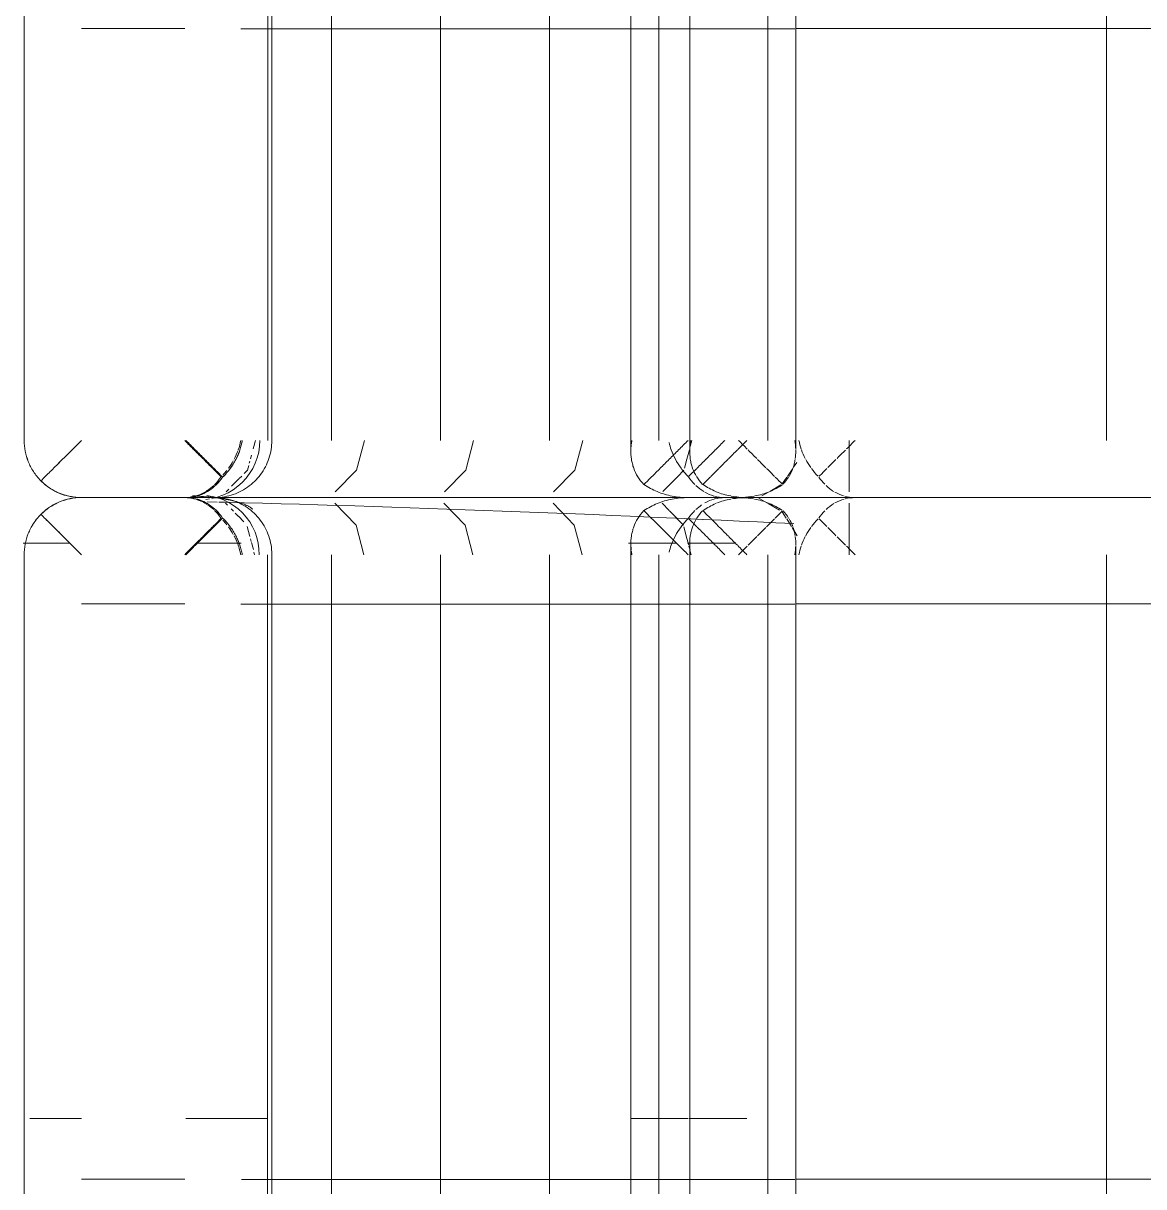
# Model space of a CAD drawing. Header units: inches. Extents: x 11834 to 13024, y -8101 to -6934.
# Drawn here: x 12136.15 to 12150.86, y -7343.05 to -7327.77 of the extents above; entities that cross this region are included whole.
import ezdxf

# ---------------------------------------------------------------- set-up
doc = ezdxf.new("R2010")
doc.units = ezdxf.units.IN
doc.header["$MEASUREMENT"] = 0
doc.layers.add('I-FURN', color=30, linetype='Continuous', lineweight=9)
pattern_1 = [(270, (7274.035, 439.93), (7.554, 5e-16), []), (0, (7274.035, 439.93), (0, 1.432), [])]
pattern_2 = [(270, (7274.035, 12150.855), (7.554, 5e-16), []), (0, (7274.035, 12150.855), (0, 7.554), [])]

# ---------------------------------------------------------------- blocks, each defined once
blk = doc.blocks.new('FP_1_6-FIRST FLOOR POWER _ SIGNAL')
at = {"layer": 'I-FURN'}
for p, q in [((0.785, 11.494), (23.586, 11.494)), ((0.785, 11.443), (23.586, 11.443))]:
    blk.add_line(p, q, dxfattribs=at)
blk = doc.blocks.new('FP_1_8-FIRST FLOOR POWER _ SIGNAL')
at = {"layer": 'I-FURN'}
blk.add_line((23.586, 14.693), (0.785, 14.693), dxfattribs=at)
blk = doc.blocks.new('FP_1_11-FIRST FLOOR POWER _ SIGNAL')
at = {"layer": 'I-FURN'}
for p, q in [((0.01, 12.309), (0.017, 12.261)), ((0.021, 12.233), (0.039, 12.159)), ((0.039, 12.159), (0.065, 12.087)), ((0.065, 12.087), (0.098, 12.017)), ((0.098, 12.017), (0.137, 11.951)), ((0.137, 11.951), (0.183, 11.89)), ((0.183, 11.89), (0.234, 11.833)), ((0.234, 11.833), (0.291, 11.781)), ((0.291, 11.781), (0.352, 11.735)), ((0.352, 11.735), (0.418, 11.695)), ((0.418, 11.695), (0.487, 11.662)), ((0.487, 11.662), (0.559, 11.635)), ((0.559, 11.635), (0.633, 11.616)), ((0.633, 11.616), (0.709, 11.604)), ((0.709, 11.604), (0.785, 11.6))]:
    blk.add_line(p, q, dxfattribs=at)
at = {"layer": 'I-FURN', "flags": 128}
blk.add_lwpolyline([(0.785, 11.443), (0.755, 11.444), (0.725, 11.446), (0.695, 11.449), (0.666, 11.453), (0.636, 11.458), (0.607, 11.465), (0.578, 11.473), (0.549, 11.481), (0.521, 11.491), (0.493, 11.503), (0.466, 11.515), (0.439, 11.528), (0.412, 11.542), (0.387, 11.558), (0.362, 11.574), (0.337, 11.592), (0.314, 11.61), (0.291, 11.63), (0.268, 11.65), (0.247, 11.671), (0.227, 11.693), (0.207, 11.715), (0.188, 11.739), (0.171, 11.763), (0.154, 11.788), (0.138, 11.814), (0.124, 11.84), (0.11, 11.867), (0.098, 11.894), (0.086, 11.922), (0.076, 11.95), (0.067, 11.978), (0.059, 12.007), (0.052, 12.036), (0.046, 12.066), (0.042, 12.096), (0.038, 12.125), (0.036, 12.155), (0.035, 12.185), (0.035, 12.193)], dxfattribs=at)
blk = doc.blocks.new('FP_1_12-FIRST FLOOR POWER _ SIGNAL')
at = {"layer": 'I-FURN'}
blk.add_line((0.035, 13.943), (0.035, 12.571), dxfattribs=at)
blk = doc.blocks.new('FP_1_13-FIRST FLOOR POWER _ SIGNAL')
at = {"layer": 'I-FURN'}
for p, q in [((-0.715, 14.693), (-23.516, 14.693)), ((-0.562, 14.59), (-0.562, 14.706)), ((-8.116, 14.333), (-8.116, 14.618)), ((-0.562, 14.378), (-0.562, 14.59)), ((-0.562, 14.103), (-0.562, 14.378)), ((-8.116, 13.943), (-8.116, 14.333))]:
    blk.add_line(p, q, dxfattribs=at)
blk = doc.blocks.new('FP_1_14-FIRST FLOOR POWER _ SIGNAL')
at = {"layer": 'I-FURN'}
for p, q in [((-8.116, 12.219), (-8.116, 12.571)), ((-0.562, 12.068), (-0.562, 12.411)), ((-8.116, 11.943), (-8.116, 12.219)), ((-8.116, 11.802), (-8.116, 11.943)), ((-0.562, 11.846), (-0.562, 12.068))]:
    blk.add_line(p, q, dxfattribs=at)
blk = doc.blocks.new('FP_1_15-FIRST FLOOR POWER _ SIGNAL')
at = {"layer": 'I-FURN'}
for p, q in [((-8.116, 11.511), (-8.116, 11.802)), ((-23.516, 11.5), (-0.715, 11.5)), ((-23.516, 11.443), (-0.715, 11.443))]:
    blk.add_line(p, q, dxfattribs=at)
blk = doc.blocks.new('FP_1_18-FIRST FLOOR POWER _ SIGNAL')
at = {"layer": 'I-FURN'}
blk.add_line((0.035, 12.571), (0.035, 13.943), dxfattribs=at)
blk = doc.blocks.new('FP_1_19-FIRST FLOOR POWER _ SIGNAL')
at = {"layer": 'I-FURN'}
for p, q in [((0.051, 12.374), (0.053, 12.392)), ((0.053, 12.392), (0.054, 12.41)), ((0.054, 12.41), (0.055, 12.428)), ((0.055, 12.428), (0.056, 12.446)), ((0.056, 12.446), (0.057, 12.465)), ((0.057, 12.465), (0.058, 12.484)), ((0.038, 12.222), (0.039, 12.238)), ((0.039, 12.238), (0.041, 12.254)), ((0.041, 12.254), (0.043, 12.271)), ((0.043, 12.271), (0.044, 12.287)), ((0.044, 12.287), (0.046, 12.304)), ((0.046, 12.304), (0.047, 12.321)), ((0.047, 12.321), (0.049, 12.339)), ((0.049, 12.339), (0.05, 12.356)), ((0.05, 12.356), (0.051, 12.374)), ((0.05, 12.221), (0.054, 12.251)), ((0.054, 12.251), (0.061, 12.296)), ((-0.028, 12.009), (0.005, 12.077)), ((0.005, 12.077), (0.031, 12.148)), ((0.015, 12.058), (0.017, 12.072)), ((0.017, 12.072), (0.019, 12.086)), ((0.019, 12.086), (0.022, 12.1)), ((0.022, 12.1), (0.024, 12.115)), ((0.024, 12.115), (0.026, 12.13)), ((0.026, 12.13), (0.028, 12.144)), ((0.028, 12.144), (0.03, 12.159)), ((0.03, 12.159), (0.032, 12.175)), ((0.031, 12.148), (0.05, 12.221)), ((0.032, 12.175), (0.034, 12.19)), ((0.034, 12.19), (0.036, 12.206)), ((0.036, 12.206), (0.038, 12.222)), ((-0.112, 11.885), (-0.067, 11.945)), ((-0.067, 11.945), (-0.028, 12.009)), ((-0.018, 11.909), (-0.015, 11.92)), ((-0.015, 11.92), (-0.012, 11.932)), ((-0.012, 11.932), (-0.009, 11.943)), ((-0.009, 11.943), (-0.007, 11.955)), ((-0.007, 11.955), (-0.004, 11.967)), ((-0.004, 11.967), (-0.001, 11.98)), ((-0.001, 11.98), (0.002, 11.992)), ((0.002, 11.992), (0.004, 12.005)), ((0.004, 12.005), (0.007, 12.018)), ((0.007, 12.018), (0.01, 12.031)), ((0.01, 12.031), (0.012, 12.045)), ((0.012, 12.045), (0.015, 12.058)), ((-0.282, 11.734), (-0.22, 11.779)), ((-0.22, 11.779), (-0.164, 11.829)), ((-0.164, 11.829), (-0.112, 11.885)), ((-0.074, 11.759), (-0.07, 11.767)), ((-0.07, 11.767), (-0.067, 11.774)), ((-0.067, 11.774), (-0.063, 11.783)), ((-0.063, 11.783), (-0.059, 11.791)), ((-0.059, 11.791), (-0.055, 11.8)), ((-0.055, 11.8), (-0.052, 11.808)), ((-0.052, 11.808), (-0.048, 11.817)), ((-0.048, 11.817), (-0.045, 11.827)), ((-0.045, 11.827), (-0.041, 11.836)), ((-0.041, 11.836), (-0.038, 11.846)), ((-0.038, 11.846), (-0.034, 11.856)), ((-0.034, 11.856), (-0.031, 11.866)), ((-0.031, 11.866), (-0.028, 11.877)), ((-0.028, 11.877), (-0.025, 11.887)), ((-0.025, 11.887), (-0.022, 11.898)), ((-0.022, 11.898), (-0.018, 11.909)), ((-0.715, 11.609), (-0.638, 11.612)), ((-0.638, 11.612), (-0.563, 11.622)), ((-0.563, 11.622), (-0.489, 11.64)), ((-0.489, 11.64), (-0.417, 11.664)), ((-0.417, 11.664), (-0.347, 11.696)), ((-0.347, 11.696), (-0.282, 11.734)), ((-0.116, 11.694), (-0.111, 11.7)), ((-0.111, 11.7), (-0.107, 11.705)), ((-0.107, 11.705), (-0.103, 11.711)), ((-0.103, 11.711), (-0.099, 11.717)), ((-0.099, 11.717), (-0.094, 11.724)), ((-0.094, 11.724), (-0.09, 11.73)), ((-0.09, 11.73), (-0.086, 11.737)), ((-0.086, 11.737), (-0.082, 11.744)), ((-0.082, 11.744), (-0.078, 11.751)), ((-0.078, 11.751), (-0.074, 11.759))]:
    blk.add_line(p, q, dxfattribs=at)
at = {"layer": 'I-FURN', "flags": 128}
blk.add_lwpolyline([(0.035, 12.193), (0.035, 12.163), (0.033, 12.133), (0.03, 12.103), (0.026, 12.073), (0.02, 12.044), (0.014, 12.015), (0.006, 11.986), (-0.003, 11.957), (-0.013, 11.929), (-0.024, 11.901), (-0.036, 11.873), (-0.05, 11.847), (-0.064, 11.82), (-0.079, 11.795), (-0.096, 11.769), (-0.113, 11.745), (-0.132, 11.721), (-0.151, 11.698), (-0.171, 11.676), (-0.192, 11.655), (-0.214, 11.634), (-0.237, 11.615), (-0.26, 11.596), (-0.285, 11.579), (-0.31, 11.562), (-0.335, 11.546), (-0.361, 11.531), (-0.388, 11.518), (-0.415, 11.505), (-0.443, 11.494), (-0.471, 11.484), (-0.5, 11.474), (-0.529, 11.466), (-0.558, 11.46), (-0.587, 11.454), (-0.617, 11.449), (-0.647, 11.446), (-0.677, 11.444), (-0.707, 11.443), (-0.715, 11.443)], dxfattribs=at)
blk = doc.blocks.new('FP_1_21-FIRST FLOOR POWER _ SIGNAL')
at = {"layer": 'I-FURN'}
blk.add_line((23.728, 6.731), (0.643, 6.731), dxfattribs=at)
blk = doc.blocks.new('FP_1_22-FIRST FLOOR POWER _ SIGNAL')
at = {"layer": 'I-FURN'}
for p, q in [((0.035, 5.981), (0.035, -13.943)), ((0.395, 3.865), (0.11, 3.865)), ((0.785, 3.865), (0.395, 3.865)), ((0.395, -3.689), (0.11, -3.689)), ((0.785, -3.689), (0.395, -3.689)), ((0.395, -11.243), (0.11, -11.243)), ((0.785, -11.243), (0.395, -11.243))]:
    blk.add_line(p, q, dxfattribs=at)
blk = doc.blocks.new('FP_1_24-FIRST FLOOR POWER _ SIGNAL')
at = {"layer": 'I-FURN'}
for p, q in [((-0.573, 6.731), (-23.658, 6.731)), ((-8.116, 6.582), (-8.116, 6.736)), ((-0.562, 6.678), (-0.562, 6.76)), ((-8.116, 6.313), (-8.116, 6.582)), ((-0.562, 6.456), (-0.562, 6.678)), ((-0.562, 6.141), (-0.562, 6.456)), ((-8.116, 5.981), (-8.116, 6.313))]:
    blk.add_line(p, q, dxfattribs=at)
blk = doc.blocks.new('FP_1_27-FIRST FLOOR POWER _ SIGNAL')
at = {"layer": 'I-FURN'}
for p, q in [((0.035, -13.943), (0.035, 5.981)), ((-0.325, 3.865), (-0.715, 3.865)), ((-0.04, 3.865), (-0.325, 3.865)), ((-0.325, -3.689), (-0.715, -3.689)), ((-0.04, -3.689), (-0.325, -3.689)), ((-0.325, -11.243), (-0.715, -11.243)), ((-0.177, -11.243), (-0.325, -11.243)), ((-0.04, -11.243), (-0.168, -11.243))]:
    blk.add_line(p, q, dxfattribs=at)
blk = doc.blocks.new('FP_1_28-FIRST FLOOR POWER _ SIGNAL')
at = {"layer": 'I-FURN'}
blk.add_line((-23.63, 4.567), (-0.6, 4.567), dxfattribs=at)
blk = doc.blocks.new('FP_1_29-FIRST FLOOR POWER _ SIGNAL')
at = {"layer": 'I-FURN'}
for p, q in [((-0.715, 14.693), (-23.516, 14.693)), ((-0.562, 14.676), (-0.562, 14.706)), ((-0.562, 14.64), (-0.562, 14.676)), ((-8.116, 14.352), (-8.116, 14.618)), ((-0.562, 14.59), (-0.562, 14.64)), ((-0.562, 14.474), (-0.562, 14.571)), ((-0.562, 14.378), (-0.562, 14.472)), ((-8.116, 14.053), (-8.116, 14.308)), ((-0.562, 14.22), (-0.562, 14.351)), ((-0.562, 14.103), (-0.562, 14.22)), ((-8.116, 13.943), (-8.116, 14.037))]:
    blk.add_line(p, q, dxfattribs=at)
blk = doc.blocks.new('FP_1_30-FIRST FLOOR POWER _ SIGNAL')
at = {"layer": 'I-FURN'}
for p, q in [((0.035, 12.235), (0.035, 12.571)), ((-0.02, 12.293), (-0.024, 12.163)), ((0.035, 5.981), (0.035, 12.235)), ((-0.024, 12.139), (-0.027, 12.05)), ((-0.168, 11.924), (-0.21, 11.884)), ((-0.113, 11.978), (-0.145, 11.947)), ((-0.04, 12.05), (-0.065, 12.025)), ((-0.027, 12.05), (-0.031, 11.901)), ((-0.343, 11.766), (-0.475, 11.732)), ((-0.211, 11.882), (-0.283, 11.812)), ((-0.033, 11.807), (-0.04, 11.565)), ((-0.031, 11.901), (-0.033, 11.807)), ((-0.681, 11.678), (-0.715, 11.669)), ((-0.556, 11.71), (-0.648, 11.686)), ((-0.508, 11.723), (-0.543, 11.714)), ((-0.04, 11.565), (-0.046, 11.322)), ((-0.046, 11.322), (-0.053, 11.08)), ((-0.053, 11.08), (-0.06, 10.838)), ((-0.06, 10.838), (-0.068, 10.595)), ((-0.04, 10.618), (-0.325, 10.338)), ((-0.068, 10.595), (-0.075, 10.353)), ((-0.325, 10.338), (-0.715, 10.237)), ((-0.075, 10.353), (-0.083, 10.112)), ((-0.083, 10.112), (-0.091, 9.87)), ((-0.091, 9.87), (-0.099, 9.628)), ((-0.099, 9.628), (-0.107, 9.387)), ((-0.107, 9.387), (-0.116, 9.145)), ((-0.04, 9.185), (-0.325, 8.906)), ((-0.116, 9.145), (-0.124, 8.904)), ((-0.325, 8.906), (-0.715, 8.804)), ((-0.124, 8.904), (-0.133, 8.663)), ((-0.133, 8.663), (-0.142, 8.422)), ((-0.142, 8.422), (-0.151, 8.182)), ((-0.151, 8.182), (-0.161, 7.941)), ((-0.161, 7.941), (-0.17, 7.701)), ((-0.04, 7.753), (-0.325, 7.474)), ((-0.17, 7.701), (-0.18, 7.46)), ((-0.325, 7.474), (-0.715, 7.372)), ((-0.18, 7.46), (-0.189, 7.22)), ((-0.189, 7.22), (-0.199, 6.98)), ((-0.199, 6.98), (-0.209, 6.741)), ((-0.209, 6.741), (-0.215, 6.621)), ((-0.215, 6.621), (-0.217, 6.559)), ((-0.221, 6.475), (-0.23, 6.262)), ((-0.217, 6.559), (-0.22, 6.501)), ((-0.04, 6.321), (-0.135, 6.228)), ((-0.239, 6.126), (-0.325, 6.042)), ((-0.23, 6.262), (-0.241, 6.022)), ((-0.137, 6.226), (-0.237, 6.128)), ((-0.605, 5.969), (-0.644, 5.958)), ((-0.47, 6.004), (-0.591, 5.972)), ((-0.351, 6.035), (-0.468, 6.004)), ((-0.241, 6.022), (-0.247, 5.867)), ((0.035, 5.317), (0.035, 5.981)), ((-0.674, 5.951), (-0.715, 5.94)), ((-0.247, 5.867), (-0.251, 5.787)), ((-0.256, 5.667), (-0.262, 5.544)), ((-0.251, 5.783), (-0.256, 5.686)), ((-0.262, 5.544), (-0.273, 5.306)), ((-0.273, 5.306), (-0.284, 5.067)), ((-0.284, 5.067), (-0.295, 4.829)), ((0.035, 5.065), (0.017, 5.033)), ((-0.044, 4.928), (-0.13, 4.779)), ((0.015, 5.03), (-0.039, 4.937)), ((-0.295, 4.829), (-0.307, 4.591)), ((-0.151, 4.744), (-0.233, 4.693)), ((-0.357, 4.616), (-0.466, 4.549)), ((-0.244, 4.686), (-0.346, 4.623))]:
    blk.add_line(p, q, dxfattribs=at)
blk = doc.blocks.new('FP_1_31-FIRST FLOOR POWER _ SIGNAL')
at = {"layer": 'I-FURN'}
blk.add_line((0.035, 12.587), (0.035, 13.943), dxfattribs=at)
blk = doc.blocks.new('FP_1_34-FIRST FLOOR POWER _ SIGNAL')
at = {"layer": 'I-FURN'}
for p, q in [((-8.116, 12.241), (-8.116, 12.571)), ((-0.562, 12.322), (-0.562, 12.418)), ((-8.116, 11.991), (-8.116, 12.241)), ((-0.562, 12.202), (-0.562, 12.321)), ((-0.562, 12.091), (-0.562, 12.201)), ((-0.562, 12.038), (-0.562, 12.089)), ((-0.562, 11.991), (-0.562, 12.037)), ((-0.562, 11.916), (-0.562, 11.951))]:
    blk.add_line(p, q, dxfattribs=at)
blk = doc.blocks.new('FP_1_35-FIRST FLOOR POWER _ SIGNAL')
at = {"layer": 'I-FURN'}
blk.add_line((0.671, 4.567), (23.7, 4.567), dxfattribs=at)
blk = doc.blocks.new('FP_1_36-FIRST FLOOR POWER _ SIGNAL')
at = {"layer": 'I-FURN'}
blk.add_line((23.586, 14.693), (0.785, 14.693), dxfattribs=at)
blk = doc.blocks.new('FP_1_37-FIRST FLOOR POWER _ SIGNAL')
at = {"layer": 'I-FURN'}
for p, q in [((0.035, 12.571), (0.035, 12.235)), ((0.035, 12.235), (0.035, 5.981)), ((0.144, 12.01), (0.11, 12.044)), ((0.28, 11.876), (0.183, 11.972)), ((0.318, 11.839), (0.284, 11.872)), ((0.395, 11.763), (0.353, 11.805)), ((0.458, 11.746), (0.395, 11.763)), ((0.515, 11.731), (0.485, 11.739)), ((0.592, 11.711), (0.542, 11.724)), ((0.785, 11.66), (0.676, 11.688)), ((0.395, 10.331), (0.11, 10.611)), ((0.785, 10.227), (0.395, 10.331)), ((0.395, 8.898), (0.11, 9.179)), ((0.785, 8.795), (0.395, 8.898)), ((0.395, 7.466), (0.11, 7.747)), ((0.785, 7.363), (0.395, 7.466)), ((0.206, 6.22), (0.113, 6.312)), ((0.307, 6.121), (0.208, 6.219)), ((0.395, 6.034), (0.309, 6.119)), ((0.035, 5.981), (0.035, 5.317)), ((0.538, 5.996), (0.422, 6.027)), ((0.661, 5.963), (0.54, 5.996)), ((0.785, 5.931), (0.708, 5.951)), ((0.112, 4.917), (0.057, 5.01)), ((0.203, 4.763), (0.117, 4.909)), ((0.304, 4.684), (0.214, 4.745)), ((0.417, 4.607), (0.314, 4.677)), ((0.496, 4.554), (0.428, 4.6))]:
    blk.add_line(p, q, dxfattribs=at)
blk = doc.blocks.new('FP_1_38-FIRST FLOOR POWER _ SIGNAL')
at = {"layer": 'I-FURN'}
blk.add_line((0.035, 13.943), (0.035, 12.587), dxfattribs=at)
blk = doc.blocks.new('FP_1_42-FIRST FLOOR POWER _ SIGNAL')
at = {"layer": 'I-FURN'}
blk.add_line((23.709, 5.959), (0.662, 5.959), dxfattribs=at)
blk = doc.blocks.new('FP_1_44-FIRST FLOOR POWER _ SIGNAL')
at = {"layer": 'I-FURN'}
for p, q in [((0.035, 5.209), (0.035, -13.943)), ((0.201, 3.865), (0.119, 3.865)), ((0.302, 3.865), (0.213, 3.865)), ((0.395, 3.865), (0.317, 3.865)), ((0.535, 3.865), (0.431, 3.865)), ((0.659, 3.865), (0.551, 3.865)), ((0.785, 3.865), (0.676, 3.865)), ((0.395, -3.689), (0.137, -3.689)), ((0.654, -3.689), (0.399, -3.689)), ((0.785, -3.689), (0.676, -3.689)), ((0.154, -11.243), (0.11, -11.243)), ((0.247, -11.243), (0.168, -11.243)), ((0.366, -11.243), (0.263, -11.243)), ((0.495, -11.243), (0.395, -11.243)), ((0.631, -11.243), (0.513, -11.243)), ((0.768, -11.243), (0.676, -11.243))]:
    blk.add_line(p, q, dxfattribs=at)
blk = doc.blocks.new('FP_1_46-FIRST FLOOR POWER _ SIGNAL')
at = {"layer": 'I-FURN'}
for p, q in [((-0.592, 5.959), (-23.639, 5.959)), ((-8.116, 5.81), (-8.116, 5.964)), ((-0.562, 5.905), (-0.562, 5.988)), ((-8.116, 5.541), (-8.116, 5.81)), ((-0.562, 5.684), (-0.562, 5.905)), ((-0.562, 5.368), (-0.562, 5.684)), ((-8.116, 5.209), (-8.116, 5.541))]:
    blk.add_line(p, q, dxfattribs=at)
blk = doc.blocks.new('FP_1_49-FIRST FLOOR POWER _ SIGNAL')
at = {"layer": 'I-FURN'}
for p, q in [((0.035, -13.943), (0.035, 5.209)), ((-0.605, 3.865), (-0.715, 3.865)), ((-0.481, 3.865), (-0.589, 3.865)), ((-0.361, 3.865), (-0.465, 3.865)), ((-0.246, 3.865), (-0.325, 3.865)), ((-0.143, 3.865), (-0.231, 3.865)), ((-0.046, 3.865), (-0.127, 3.865)), ((-0.605, -3.689), (-0.715, -3.689)), ((-0.329, -3.689), (-0.583, -3.689)), ((-0.054, -3.689), (-0.325, -3.689)), ((-0.605, -11.243), (-0.698, -11.243)), ((-0.442, -11.243), (-0.56, -11.243)), ((-0.325, -11.243), (-0.425, -11.243)), ((-0.193, -11.243), (-0.296, -11.243)), ((-0.076, -11.243), (-0.177, -11.243))]:
    blk.add_line(p, q, dxfattribs=at)
blk = doc.blocks.new('Kimball - Villa - Lounges Privacy Back Without Arms - K602FPB-6991517-FIRST FLOOR POWER _ SIGNAL')
at = {"layer": 'I-FURN'}
h = blk.add_hatch(dxfattribs=at)
h.set_pattern_fill('FP1_2', color=256, style=0, pattern_type=2)
h.set_pattern_definition(pattern_2)
h.paths.add_polyline_path([(-23.516, 13.693), (-23.516, 12.587), (-23.391, 12.587), (-23.391, 13.693), (-21.141, 13.693), (-21.141, 12.587), (-0.715, 12.587), (-0.715, 13.943), (-23.516, 13.943)], flags=0)
h = blk.add_hatch(dxfattribs=at)
h.set_pattern_fill('FP1_2', color=256, style=0, pattern_type=2)
h.set_pattern_definition(pattern_2)
h.paths.add_polyline_path([(0.785, 12.746), (0.801, 12.587), (21.141, 12.587), (21.141, 13.693), (23.391, 13.693), (23.391, 12.587), (23.586, 12.587), (23.586, 13.943), (0.785, 13.943)], flags=0)
h = blk.add_hatch(dxfattribs=at)
h.set_pattern_fill('FP1_1', color=256, style=0, pattern_type=2)
h.set_pattern_definition(pattern_1)
h.paths.add_polyline_path([(-23.516, 11.851), (-23.516, 4.58), (-0.715, 4.58), (-0.715, 11.851), (-21.141, 11.831), (-21.141, 11.443), (-23.391, 11.449), (-23.391, 11.851)], flags=0)
h = blk.add_hatch(dxfattribs=at)
h.set_pattern_fill('FP1_1', color=256, style=0, pattern_type=2)
h.set_pattern_definition(pattern_1)
h.paths.add_polyline_path([(0.785, 11.851), (0.785, 4.58), (23.586, 4.58), (23.586, 11.851), (23.391, 11.831), (23.391, 11.443), (21.141, 11.443), (21.141, 11.851), (1.15, 11.851)], flags=0)
h = blk.add_hatch(dxfattribs=at)
h.set_pattern_fill('FP1_2', color=256, style=0, pattern_type=2)
h.set_pattern_definition(pattern_2)
h.paths.add_polyline_path([(-23.516, 4.567), (-23.516, -13.943), (-0.715, -13.943), (-0.715, 4.567), (-23.144, 4.567)], flags=0)
h.paths.add_polyline_path([(-23.391, -13.693), (-23.391, -11.443), (-21.141, -11.443), (-21.141, -13.693), (-23.266, -13.693)], flags=0)
h = blk.add_hatch(dxfattribs=at)
h.set_pattern_fill('FP1_2', color=256, style=0, pattern_type=2)
h.set_pattern_definition(pattern_2)
h.paths.add_polyline_path([(0.785, -13.943), (23.586, -13.943), (23.586, 4.567), (0.785, 4.567), (0.785, -9.098)], flags=0)
h.paths.add_polyline_path([(21.141, -11.498), (21.141, -11.443), (23.391, -11.443), (23.391, -13.693), (21.141, -13.693)], flags=0)
for points, knots in [([(-0.715, 14.693), (-0.668, 14.693), (-0.575, 14.685), (-0.46, 14.652), (-0.371, 14.611), (-0.284, 14.561), (-0.223, 14.512), (-0.185, 14.474)], [0, 0, 0, 0, 0.25, 0.5, 0.625, 0.75, 1, 1, 1, 1]), ([(-0.185, 14.474), (-0.223, 14.512), (-0.284, 14.561), (-0.371, 14.611), (-0.46, 14.652), (-0.575, 14.685), (-0.668, 14.693), (-0.715, 14.693)], [0, 0, 0, 0, 0.25, 0.375, 0.5, 0.75, 1, 1, 1, 1]), ([(-0.185, 14.474), (-0.223, 14.512), (-0.284, 14.561), (-0.371, 14.611), (-0.46, 14.652), (-0.575, 14.685), (-0.668, 14.693), (-0.715, 14.693)], [0, 0, 0, 0, 0.25, 0.375, 0.5, 0.75, 1, 1, 1, 1]), ([(0.785, 14.693), (0.738, 14.693), (0.645, 14.685), (0.53, 14.652), (0.441, 14.611), (0.354, 14.561), (0.294, 14.512), (0.255, 14.474)], [0, 0, 0, 0, 0.25, 0.5, 0.625, 0.75, 1, 1, 1, 1]), ([(0.785, 14.693), (0.738, 14.693), (0.645, 14.685), (0.53, 14.652), (0.441, 14.611), (0.354, 14.561), (0.294, 14.512), (0.255, 14.474)], [0, 0, 0, 0, 0.25, 0.5, 0.625, 0.75, 1, 1, 1, 1]), ([(0.255, 14.474), (0.294, 14.512), (0.354, 14.561), (0.441, 14.611), (0.486, 14.631), (0.508, 14.64)], [0, 0, 0, 0, 0.25, 0.375, 0.5, 0.5, 0.5, 0.5]), ([(-0.715, 13.943), (-0.668, 13.99), (-0.575, 14.084), (-0.46, 14.198), (-0.371, 14.287), (-0.284, 14.374), (-0.223, 14.436), (-0.185, 14.474)], [0, 0, 0, 0, 0.25, 0.5, 0.625, 0.75, 1, 1, 1, 1]), ([(-0.185, 14.474), (-0.223, 14.436), (-0.284, 14.374), (-0.371, 14.287), (-0.46, 14.198), (-0.575, 14.084), (-0.668, 13.99), (-0.715, 13.943)], [0, 0, 0, 0, 0.25, 0.375, 0.5, 0.75, 1, 1, 1, 1]), ([(0.255, 14.474), (0.294, 14.436), (0.354, 14.374), (0.441, 14.287), (0.53, 14.198), (0.645, 14.084), (0.738, 13.99), (0.785, 13.943)], [0, 0, 0, 0, 0.25, 0.375, 0.5, 0.75, 1, 1, 1, 1]), ([(0.645, 14.083), (0.599, 14.13), (0.53, 14.198), (0.441, 14.287), (0.354, 14.374), (0.294, 14.436), (0.255, 14.474)], [0.25, 0.25, 0.25, 0.25, 0.5, 0.625, 0.75, 1, 1, 1, 1]), ([(0.255, 14.474), (0.294, 14.436), (0.354, 14.374), (0.441, 14.287), (0.486, 14.243), (0.508, 14.22)], [0, 0, 0, 0, 0.25, 0.375, 0.5, 0.5, 0.5, 0.5]), ([(-0.306, 14.352), (-0.327, 14.331), (-0.371, 14.287), (-0.46, 14.198), (-0.575, 14.084), (-0.668, 13.99), (-0.715, 13.943)], [0.25, 0.25, 0.25, 0.25, 0.375, 0.5, 0.75, 1, 1, 1, 1]), ([(0.785, 13.943), (0.738, 13.99), (0.645, 14.084), (0.53, 14.198), (0.441, 14.287), (0.398, 14.331), (0.376, 14.352)], [0, 0, 0, 0, 0.25, 0.5, 0.625, 0.75, 0.75, 0.75, 0.75]), ([(-0.002, 12.393), (-0.012, 12.369), (-0.029, 12.335), (-0.048, 12.302), (-0.055, 12.291)], [-0.6390683, -0.6390683, -0.6390683, -0.6390683, -0.5, -0.4354254, -0.4354254, -0.4354254, -0.4354254]), ([(0.029, 12.508), (0.026, 12.489), (0.018, 12.451), (0.005, 12.414), (-0.002, 12.396)], [-0.8560202, -0.8560202, -0.8560202, -0.8560202, -0.75, -0.6427343, -0.6427343, -0.6427343, -0.6427343]), ([(0.072, 12.395), (0.065, 12.414), (0.051, 12.451), (0.046, 12.49), (0.044, 12.509)], [-0.3572725, -0.3572725, -0.3572725, -0.3572725, -0.25, -0.14399, -0.14399, -0.14399, -0.14399]), ([(0.126, 12.292), (0.119, 12.302), (0.099, 12.335), (0.081, 12.369), (0.071, 12.393)], [-0.5645583, -0.5645583, -0.5645583, -0.5645583, -0.5, -0.3609308, -0.3609308, -0.3609308, -0.3609308]), ([(-0.715, 11.831), (-0.694, 11.835), (-0.652, 11.843), (-0.589, 11.862), (-0.527, 11.886), (-0.445, 11.925), (-0.365, 11.975), (-0.288, 12.036), (-0.251, 12.071), (-0.233, 12.089)], [0, 0, 0, 0, 0.125, 0.25, 0.375, 0.5, 0.75, 0.875, 1, 1, 1, 1]), ([(0.597, 11.887), (0.577, 11.896), (0.536, 11.915), (0.495, 11.939), (0.476, 11.951)], [0.375, 0.375, 0.375, 0.375, 0.5, 0.6249946, 0.6249946, 0.6249946, 0.6249946]), ([(-0.136, 6.559), (-0.168, 6.591), (-0.236, 6.644), (-0.33, 6.689), (-0.408, 6.712), (-0.488, 6.728), (-0.55, 6.732), (-0.591, 6.731)], [0, 0, 0, 0, 0.2, 0.4, 0.5, 0.6, 0.8, 0.8, 0.8, 0.8]), ([(0.661, 6.731), (0.62, 6.732), (0.559, 6.728), (0.479, 6.712), (0.4, 6.689), (0.306, 6.644), (0.239, 6.591), (0.207, 6.559)], [0.2, 0.2, 0.2, 0.2, 0.4, 0.5, 0.6, 0.8, 1, 1, 1, 1]), ([(-0.715, 5.981), (-0.673, 6.022), (-0.591, 6.105), (-0.488, 6.208), (-0.408, 6.287), (-0.33, 6.366), (-0.236, 6.46), (-0.168, 6.528), (-0.136, 6.559)], [0, 0, 0, 0, 0.2, 0.4, 0.5, 0.6, 0.8, 1, 1, 1, 1]), ([(0.207, 6.559), (0.239, 6.528), (0.306, 6.46), (0.4, 6.366), (0.479, 6.287), (0.559, 6.208), (0.661, 6.105), (0.744, 6.022), (0.785, 5.981)], [0, 0, 0, 0, 0.2, 0.4, 0.5, 0.6, 0.8, 1, 1, 1, 1]), ([(-0.683, 6.228), (-0.652, 6.221), (-0.58, 6.2), (-0.509, 6.168), (-0.469, 6.147)], [0.0629363, 0.0629363, 0.0629363, 0.0629363, 0.25, 0.4984416, 0.4984416, 0.4984416, 0.4984416]), ([(0.539, 6.147), (0.579, 6.169), (0.652, 6.201), (0.726, 6.221), (0.758, 6.228)], [0.5015584, 0.5015584, 0.5015584, 0.5015584, 0.75, 0.9454816, 0.9454816, 0.9454816, 0.9454816]), ([(-0.352, 5.922), (-0.37, 5.928), (-0.409, 5.94), (-0.448, 5.947), (-0.468, 5.951)], [0.4030579, 0.4030579, 0.4030579, 0.4030579, 0.5, 0.5993, 0.5993, 0.5993, 0.5993]), ([(0.538, 5.951), (0.518, 5.948), (0.479, 5.94), (0.441, 5.928), (0.422, 5.922)], [0.4007, 0.4007, 0.4007, 0.4007, 0.5, 0.5969421, 0.5969421, 0.5969421, 0.5969421]), ([(-0.469, 5.455), (-0.448, 5.475), (-0.409, 5.514), (-0.372, 5.552), (-0.353, 5.57)], [0.4, 0.4, 0.4, 0.4, 0.5, 0.5944092, 0.5944092, 0.5944092, 0.5944092]), ([(0.423, 5.57), (0.442, 5.552), (0.48, 5.514), (0.519, 5.475), (0.539, 5.455)], [0.4055908, 0.4055908, 0.4055908, 0.4055908, 0.5, 0.6, 0.6, 0.6, 0.6]), ([(-0.467, 5.069), (-0.447, 5.049), (-0.41, 5.012), (-0.373, 4.975), (-0.356, 4.958)], [0.4029332, 0.4029332, 0.4029332, 0.4029332, 0.5, 0.5899944, 0.5899944, 0.5899944, 0.5899944]), ([(0.426, 4.958), (0.443, 4.975), (0.48, 5.012), (0.518, 5.049), (0.537, 5.069)], [0.4100056, 0.4100056, 0.4100056, 0.4100056, 0.5, 0.5970668, 0.5970668, 0.5970668, 0.5970668]), ([(-0.357, 4.602), (-0.374, 4.596), (-0.41, 4.585), (-0.447, 4.578), (-0.466, 4.575)], [0.4125676, 0.4125676, 0.4125676, 0.4125676, 0.5, 0.5958174, 0.5958174, 0.5958174, 0.5958174]), ([(0.536, 4.575), (0.517, 4.578), (0.48, 4.585), (0.445, 4.596), (0.428, 4.602)], [0.4041826, 0.4041826, 0.4041826, 0.4041826, 0.5, 0.5874324, 0.5874324, 0.5874324, 0.5874324])]:
    blk.add_open_spline(points, degree=3, knots=knots, dxfattribs=at)
for points in [[(-0.715, 14.693), (-0.668, 14.693), (-0.621, 14.689), (-0.575, 14.68)], [(-0.575, 14.68), (-0.529, 14.671), (-0.483, 14.659), (-0.438, 14.64)], [(0.508, 14.64), (0.553, 14.658), (0.645, 14.685), (0.738, 14.693), (0.785, 14.693)], [(0.508, 14.64), (0.553, 14.658), (0.645, 14.685), (0.738, 14.693), (0.785, 14.693)], [(-0.438, 14.64), (-0.415, 14.631), (-0.371, 14.611), (-0.327, 14.587), (-0.306, 14.572)], [(-0.306, 14.572), (-0.264, 14.545), (-0.223, 14.512), (-0.185, 14.474)], [(0.255, 14.474), (0.294, 14.512), (0.334, 14.545), (0.376, 14.572)], [(0.376, 14.572), (0.398, 14.586), (0.441, 14.611), (0.486, 14.631), (0.508, 14.64)], [(-0.185, 14.474), (-0.223, 14.436), (-0.264, 14.395), (-0.306, 14.352)], [(-0.306, 14.352), (-0.264, 14.395), (-0.223, 14.436), (-0.185, 14.474)], [(-0.185, 14.474), (-0.15, 14.439), (-0.087, 14.363), (-0.017, 14.232), (0.025, 14.091), (0.035, 13.993), (0.035, 13.943)], [(0.035, 13.943), (0.035, 13.993), (0.025, 14.091), (-0.017, 14.232), (-0.087, 14.363), (-0.15, 14.438), (-0.185, 14.474)], [(-0.185, 14.474), (-0.15, 14.438), (-0.118, 14.401), (-0.091, 14.36)], [(-0.185, 14.474), (-0.15, 14.439), (-0.087, 14.363), (-0.017, 14.232), (0.025, 14.091), (0.035, 13.993), (0.035, 13.943)], [(0.035, 13.943), (0.035, 13.993), (0.045, 14.091), (0.088, 14.232), (0.157, 14.363), (0.22, 14.438), (0.255, 14.474)], [(0.255, 14.474), (0.219, 14.438), (0.186, 14.398), (0.158, 14.355)], [(0.158, 14.355), (0.186, 14.397), (0.219, 14.437), (0.255, 14.474)], [(0.158, 14.355), (0.186, 14.398), (0.219, 14.438), (0.255, 14.474)], [(0.376, 14.352), (0.334, 14.395), (0.294, 14.436), (0.255, 14.474)], [(-0.575, 14.083), (-0.529, 14.13), (-0.483, 14.175), (-0.438, 14.22)], [(-0.438, 14.22), (-0.415, 14.243), (-0.371, 14.287), (-0.327, 14.331), (-0.306, 14.352)], [(-0.091, 14.36), (-0.064, 14.319), (-0.042, 14.275), (-0.022, 14.23)], [(-0.022, 14.23), (-0.003, 14.185), (0.014, 14.138), (0.021, 14.09)], [(0.086, 14.216), (0.08, 14.2), (0.074, 14.185), (0.069, 14.169)], [(0.07, 14.169), (0.075, 14.185), (0.08, 14.2), (0.086, 14.216)], [(0.07, 14.169), (0.075, 14.185), (0.08, 14.2), (0.086, 14.216)], [(0.12, 14.29), (0.108, 14.266), (0.095, 14.242), (0.085, 14.217)], [(0.087, 14.217), (0.096, 14.242), (0.107, 14.267), (0.119, 14.29)], [(0.087, 14.217), (0.096, 14.242), (0.107, 14.267), (0.119, 14.29)], [(0.136, 14.318), (0.13, 14.309), (0.125, 14.299), (0.119, 14.29)], [(0.12, 14.29), (0.125, 14.299), (0.13, 14.309), (0.136, 14.318)], [(0.12, 14.29), (0.125, 14.299), (0.13, 14.309), (0.136, 14.318)], [(0.508, 14.22), (0.553, 14.175), (0.645, 14.084), (0.738, 13.99), (0.785, 13.943)], [(-0.715, 13.943), (-0.668, 13.99), (-0.621, 14.037), (-0.575, 14.083)], [(0.021, 14.09), (0.03, 14.042), (0.035, 13.993), (0.035, 13.943)], [(0.044, 14.059), (0.047, 14.079), (0.051, 14.099), (0.056, 14.118)], [(0.044, 14.058), (0.047, 14.078), (0.051, 14.098), (0.056, 14.118)], [(0.056, 14.118), (0.051, 14.098), (0.048, 14.078), (0.046, 14.058)], [(0.07, 14.169), (0.067, 14.158), (0.063, 14.148), (0.061, 14.137)], [(0.061, 14.137), (0.064, 14.148), (0.066, 14.159), (0.069, 14.169)], [(0.061, 14.137), (0.064, 14.148), (0.066, 14.159), (0.069, 14.169)], [(0.785, 13.943), (0.738, 13.99), (0.692, 14.037), (0.645, 14.083)], [(0.035, 13.943), (0.035, 13.981), (0.038, 14.018), (0.043, 14.054)], [(0.043, 14.053), (0.038, 14.017), (0.035, 13.98), (0.035, 13.943)], [(0.035, 13.943), (0.035, 13.98), (0.038, 14.017), (0.043, 14.053)], [(-0.715, 12.587), (-0.673, 12.546), (-0.632, 12.504), (-0.591, 12.463)], [(-0.233, 12.089), (-0.269, 12.125), (-0.344, 12.201), (-0.465, 12.321), (-0.589, 12.445), (-0.673, 12.529), (-0.715, 12.571)], [(-0.715, 12.571), (-0.673, 12.529), (-0.589, 12.445), (-0.465, 12.321), (-0.385, 12.241), (-0.346, 12.202)], [(-0.233, 12.089), (-0.196, 12.115), (-0.131, 12.17), (-0.056, 12.263), (-0.003, 12.362), (0.028, 12.466), (0.035, 12.536), (0.035, 12.571)], [(0.025, 12.466), (0.032, 12.501), (0.035, 12.536), (0.035, 12.571)], [(0.035, 12.587), (0.035, 12.561), (0.033, 12.536), (0.03, 12.511)], [(0.041, 12.511), (0.037, 12.536), (0.035, 12.561), (0.035, 12.587)], [(0.303, 12.089), (0.267, 12.115), (0.201, 12.17), (0.126, 12.263), (0.073, 12.363), (0.042, 12.466), (0.035, 12.536), (0.035, 12.571)], [(0.045, 12.466), (0.039, 12.501), (0.035, 12.536), (0.035, 12.571)], [(0.785, 12.571), (0.743, 12.529), (0.659, 12.445), (0.535, 12.321), (0.415, 12.201), (0.34, 12.125), (0.303, 12.089)], [(0.303, 12.089), (0.34, 12.125), (0.415, 12.201), (0.535, 12.321), (0.659, 12.445), (0.743, 12.529), (0.785, 12.571)], [(0.661, 12.463), (0.702, 12.504), (0.744, 12.546), (0.785, 12.587)], [(-0.589, 12.461), (-0.549, 12.421), (-0.508, 12.38), (-0.468, 12.34)], [(-0.006, 12.363), (0.008, 12.397), (0.02, 12.431), (0.025, 12.466)], [(0.077, 12.363), (0.063, 12.397), (0.051, 12.431), (0.045, 12.466)], [(0.538, 12.34), (0.578, 12.38), (0.619, 12.421), (0.659, 12.461)], [(-0.465, 12.337), (-0.426, 12.298), (-0.387, 12.259), (-0.349, 12.222)], [(-0.134, 12.172), (-0.106, 12.201), (-0.08, 12.232), (-0.059, 12.264)], [(-0.062, 12.283), (-0.08, 12.256), (-0.099, 12.23), (-0.123, 12.207)], [(-0.059, 12.264), (-0.038, 12.296), (-0.021, 12.329), (-0.006, 12.363)], [(0.13, 12.264), (0.108, 12.296), (0.092, 12.33), (0.077, 12.363)], [(0.193, 12.207), (0.168, 12.233), (0.147, 12.261), (0.128, 12.29)], [(0.205, 12.172), (0.176, 12.201), (0.15, 12.232), (0.13, 12.264)], [(0.42, 12.222), (0.457, 12.259), (0.496, 12.298), (0.536, 12.337)], [(-0.346, 12.202), (-0.307, 12.163), (-0.269, 12.125), (-0.233, 12.089)], [(-0.345, 12.217), (-0.308, 12.18), (-0.272, 12.144), (-0.237, 12.11)], [(-0.261, 12.087), (-0.281, 12.069), (-0.301, 12.051), (-0.321, 12.035)], [(-0.233, 12.089), (-0.251, 12.071), (-0.269, 12.053), (-0.288, 12.037)], [(-0.233, 12.089), (-0.196, 12.115), (-0.163, 12.142), (-0.134, 12.172)], [(-0.134, 12.196), (-0.163, 12.166), (-0.196, 12.139), (-0.232, 12.113)], [(0.302, 12.113), (0.266, 12.139), (0.233, 12.166), (0.204, 12.196)], [(0.303, 12.089), (0.267, 12.115), (0.234, 12.142), (0.205, 12.172)], [(0.303, 12.089), (0.375, 12.016), (0.533, 11.901), (0.701, 11.845), (0.785, 11.831)], [(0.358, 12.037), (0.34, 12.053), (0.321, 12.071), (0.303, 12.089)], [(0.308, 12.11), (0.343, 12.144), (0.379, 12.18), (0.416, 12.217)], [(0.391, 12.035), (0.371, 12.051), (0.351, 12.069), (0.331, 12.088)], [(-0.468, 11.938), (-0.507, 11.918), (-0.546, 11.899), (-0.585, 11.886)], [(-0.405, 11.951), (-0.425, 11.938), (-0.445, 11.926), (-0.466, 11.916)], [(-0.349, 12.013), (-0.382, 11.989), (-0.415, 11.969), (-0.448, 11.95)], [(-0.346, 11.991), (-0.365, 11.977), (-0.385, 11.963), (-0.405, 11.95)], [(-0.288, 12.037), (-0.307, 12.021), (-0.326, 12.005), (-0.346, 11.99)], [(0.416, 11.991), (0.397, 12.006), (0.377, 12.02), (0.358, 12.037)], [(0.475, 11.951), (0.455, 11.963), (0.436, 11.977), (0.416, 11.991)], [(0.518, 11.949), (0.485, 11.968), (0.451, 11.988), (0.42, 12.013)], [(0.655, 11.886), (0.616, 11.901), (0.577, 11.919), (0.538, 11.938)], [(-0.672, 11.86), (-0.686, 11.856), (-0.701, 11.853), (-0.715, 11.851)], [(-0.652, 11.844), (-0.673, 11.839), (-0.694, 11.835), (-0.715, 11.831)], [(-0.591, 11.884), (-0.617, 11.875), (-0.643, 11.868), (-0.669, 11.862)], [(-0.589, 11.863), (-0.61, 11.856), (-0.631, 11.85), (-0.652, 11.846)], [(-0.527, 11.887), (-0.548, 11.878), (-0.569, 11.871), (-0.589, 11.865)], [(-0.466, 11.916), (-0.486, 11.905), (-0.507, 11.897), (-0.527, 11.89)], [(0.66, 11.863), (0.639, 11.87), (0.618, 11.878), (0.597, 11.887)], [(0.722, 11.844), (0.701, 11.85), (0.68, 11.856), (0.66, 11.863)], [(0.785, 11.851), (0.743, 11.858), (0.702, 11.87), (0.661, 11.884)], [(0.785, 11.831), (0.764, 11.835), (0.743, 11.839), (0.722, 11.844)], [(-0.663, 6.726), (-0.68, 6.723), (-0.697, 6.721), (-0.715, 6.717)], [(-0.591, 6.731), (-0.611, 6.73), (-0.631, 6.728), (-0.651, 6.726)], [(0.722, 6.727), (0.701, 6.729), (0.681, 6.73), (0.661, 6.731)], [(0.785, 6.717), (0.767, 6.721), (0.749, 6.724), (0.731, 6.726)], [(-0.136, 6.559), (-0.1, 6.506), (-0.037, 6.388), (0.022, 6.19), (0.035, 6.051), (0.035, 5.981)], [(0.035, 5.981), (0.035, 6.051), (0.048, 6.19), (0.107, 6.388), (0.17, 6.506), (0.207, 6.559)], [(-0.468, 6.147), (-0.428, 6.126), (-0.389, 6.103), (-0.351, 6.073)], [(0.421, 6.073), (0.459, 6.101), (0.499, 6.125), (0.538, 6.147)], [(-0.592, 5.958), (-0.612, 5.958), (-0.631, 5.956), (-0.651, 5.953)], [(-0.47, 5.951), (-0.51, 5.957), (-0.55, 5.961), (-0.591, 5.958)], [(-0.349, 6.072), (-0.312, 6.044), (-0.275, 6.012), (-0.239, 5.978)], [(-0.239, 5.974), (-0.275, 5.939), (-0.311, 5.902), (-0.349, 5.864)], [(-0.237, 5.975), (-0.2, 5.95), (-0.166, 5.922), (-0.136, 5.892)], [(0.207, 5.892), (0.237, 5.922), (0.27, 5.95), (0.307, 5.975)], [(0.31, 5.978), (0.345, 6.013), (0.382, 6.044), (0.42, 6.072)], [(0.419, 5.864), (0.382, 5.902), (0.345, 5.939), (0.31, 5.974)], [(0.661, 5.958), (0.621, 5.959), (0.58, 5.957), (0.54, 5.951)], [(0.722, 5.954), (0.702, 5.957), (0.682, 5.958), (0.662, 5.958)], [(-0.663, 5.953), (-0.68, 5.951), (-0.697, 5.948), (-0.715, 5.945)], [(-0.352, 5.861), (-0.39, 5.823), (-0.428, 5.785), (-0.468, 5.745)], [(-0.24, 5.869), (-0.275, 5.89), (-0.311, 5.907), (-0.349, 5.921)], [(-0.138, 5.789), (-0.169, 5.819), (-0.202, 5.845), (-0.236, 5.866)], [(-0.123, 5.878), (-0.1, 5.854), (-0.08, 5.829), (-0.062, 5.802)], [(0.113, 5.773), (0.136, 5.81), (0.16, 5.847), (0.193, 5.878)], [(0.307, 5.866), (0.272, 5.845), (0.24, 5.819), (0.208, 5.789)], [(0.419, 5.921), (0.382, 5.907), (0.344, 5.892), (0.31, 5.869)], [(0.538, 5.745), (0.499, 5.785), (0.459, 5.824), (0.422, 5.861)], [(0.785, 5.945), (0.767, 5.948), (0.749, 5.951), (0.731, 5.953)], [(-0.471, 5.742), (-0.51, 5.703), (-0.55, 5.663), (-0.59, 5.623)], [(-0.348, 5.575), (-0.311, 5.612), (-0.274, 5.65), (-0.24, 5.683)], [(-0.236, 5.688), (-0.202, 5.722), (-0.169, 5.755), (-0.138, 5.785)], [(-0.044, 5.614), (-0.068, 5.674), (-0.099, 5.729), (-0.133, 5.782)], [(-0.036, 5.762), (-0.014, 5.722), (0.007, 5.681), (0.016, 5.638)], [(0.055, 5.64), (0.067, 5.682), (0.086, 5.722), (0.107, 5.762)], [(0.205, 5.784), (0.17, 5.731), (0.141, 5.675), (0.115, 5.616)], [(0.208, 5.785), (0.239, 5.755), (0.272, 5.722), (0.306, 5.688)], [(0.311, 5.683), (0.345, 5.649), (0.381, 5.612), (0.419, 5.575)], [(0.661, 5.623), (0.621, 5.663), (0.581, 5.703), (0.541, 5.742)], [(-0.594, 5.619), (-0.634, 5.579), (-0.674, 5.539), (-0.715, 5.498)], [(0.015, 5.417), (0.003, 5.482), (-0.013, 5.547), (-0.04, 5.606)], [(0.017, 5.634), (0.029, 5.589), (0.035, 5.545), (0.035, 5.498)], [(0.035, 5.501), (0.035, 5.546), (0.041, 5.591), (0.053, 5.634)], [(0.112, 5.61), (0.088, 5.55), (0.066, 5.487), (0.056, 5.421)], [(0.785, 5.498), (0.745, 5.539), (0.704, 5.579), (0.664, 5.619)], [(-0.59, 5.333), (-0.551, 5.373), (-0.511, 5.412), (-0.473, 5.451)], [(0.035, 5.209), (0.035, 5.277), (0.029, 5.343), (0.017, 5.408)], [(0.055, 5.414), (0.042, 5.349), (0.036, 5.283), (0.035, 5.215)], [(0.543, 5.451), (0.582, 5.412), (0.621, 5.373), (0.661, 5.333)], [(-0.715, 5.209), (-0.675, 5.248), (-0.635, 5.288), (-0.596, 5.328)], [(-0.715, 5.317), (-0.677, 5.279), (-0.639, 5.241), (-0.602, 5.204)], [(0.017, 5.12), (0.026, 5.167), (0.03, 5.214), (0.032, 5.262)], [(0.034, 5.262), (0.035, 5.28), (0.035, 5.298), (0.035, 5.317)], [(0.035, 5.312), (0.035, 5.295), (0.036, 5.279), (0.037, 5.262)], [(0.037, 5.262), (0.039, 5.212), (0.046, 5.162), (0.054, 5.112)], [(0.666, 5.328), (0.705, 5.288), (0.745, 5.248), (0.785, 5.209)], [(0.672, 5.204), (0.709, 5.241), (0.747, 5.279), (0.785, 5.317)], [(-0.59, 5.192), (-0.552, 5.154), (-0.514, 5.116), (-0.477, 5.079)], [(-0.038, 4.925), (-0.015, 4.984), (0.006, 5.045), (0.015, 5.108)], [(0.056, 5.102), (0.069, 5.039), (0.085, 4.975), (0.111, 4.918)], [(0.547, 5.079), (0.585, 5.116), (0.622, 5.154), (0.66, 5.192)], [(-0.347, 4.949), (-0.311, 4.913), (-0.275, 4.877), (-0.243, 4.845)], [(-0.129, 4.749), (-0.096, 4.799), (-0.069, 4.853), (-0.044, 4.91)], [(0.116, 4.906), (0.14, 4.849), (0.169, 4.795), (0.202, 4.745)], [(0.313, 4.845), (0.347, 4.878), (0.381, 4.913), (0.417, 4.949)], [(-0.234, 4.835), (-0.201, 4.803), (-0.17, 4.771), (-0.14, 4.742)], [(0.211, 4.742), (0.24, 4.771), (0.271, 4.803), (0.304, 4.835)], [(-0.244, 4.655), (-0.276, 4.635), (-0.311, 4.618), (-0.346, 4.606)], [(-0.14, 4.734), (-0.17, 4.706), (-0.201, 4.682), (-0.233, 4.661)], [(0.303, 4.661), (0.271, 4.682), (0.24, 4.707), (0.211, 4.735)], [(0.416, 4.606), (0.381, 4.618), (0.346, 4.633), (0.314, 4.654)], [(-0.6, 4.567), (-0.638, 4.569), (-0.676, 4.573), (-0.715, 4.58)], [(-0.715, 4.525), (-0.677, 4.518), (-0.639, 4.508), (-0.601, 4.495)], [(-0.477, 4.573), (-0.515, 4.568), (-0.553, 4.564), (-0.591, 4.567)], [(-0.59, 4.491), (-0.552, 4.478), (-0.515, 4.461), (-0.478, 4.443)], [(-0.466, 4.436), (-0.429, 4.417), (-0.393, 4.396), (-0.358, 4.37)], [(0.428, 4.369), (0.464, 4.395), (0.5, 4.416), (0.536, 4.436)], [(0.643, 4.567), (0.611, 4.567), (0.579, 4.569), (0.547, 4.573)], [(0.548, 4.443), (0.585, 4.462), (0.622, 4.479), (0.66, 4.491)], [(0.661, 4.567), (0.655, 4.567), (0.649, 4.567), (0.643, 4.567)], [(0.785, 4.58), (0.747, 4.573), (0.709, 4.569), (0.671, 4.567)], [(0.671, 4.495), (0.709, 4.508), (0.747, 4.518), (0.785, 4.525)], [(-0.346, 4.36), (-0.311, 4.334), (-0.278, 4.305), (-0.245, 4.274)], [(0.315, 4.274), (0.348, 4.305), (0.381, 4.334), (0.416, 4.36)], [(-0.359, 4.145), (-0.394, 4.11), (-0.429, 4.075), (-0.465, 4.039)], [(-0.245, 4.259), (-0.277, 4.227), (-0.311, 4.193), (-0.345, 4.159)], [(-0.232, 4.263), (-0.199, 4.24), (-0.167, 4.214), (-0.14, 4.187)], [(-0.123, 4.169), (-0.092, 4.137), (-0.067, 4.102), (-0.044, 4.066)], [(0.117, 4.07), (0.138, 4.105), (0.162, 4.139), (0.193, 4.169)], [(0.21, 4.187), (0.238, 4.214), (0.269, 4.239), (0.302, 4.263)], [(0.416, 4.159), (0.381, 4.193), (0.348, 4.227), (0.315, 4.259)], [(0.535, 4.039), (0.5, 4.075), (0.463, 4.111), (0.429, 4.145)], [(-0.48, 4.024), (-0.516, 3.988), (-0.552, 3.951), (-0.589, 3.915)], [(-0.036, 4.053), (-0.014, 4.014), (0.006, 3.973), (0.016, 3.93)], [(0.057, 3.939), (0.069, 3.978), (0.087, 4.016), (0.107, 4.053)], [(0.659, 3.915), (0.623, 3.951), (0.587, 3.988), (0.55, 4.024)], [(-0.604, 3.899), (-0.641, 3.863), (-0.678, 3.826), (-0.715, 3.789)], [(0.018, 3.92), (0.029, 3.877), (0.035, 3.833), (0.035, 3.789)], [(0.035, 3.801), (0.036, 3.842), (0.042, 3.884), (0.053, 3.924)], [(0.785, 3.789), (0.748, 3.826), (0.711, 3.863), (0.675, 3.899)]]:
    blk.add_open_spline(points, degree=3, dxfattribs=at)
for name in ['FP_1_13-FIRST FLOOR POWER _ SIGNAL', 'FP_1_29-FIRST FLOOR POWER _ SIGNAL', 'FP_1_8-FIRST FLOOR POWER _ SIGNAL', 'FP_1_36-FIRST FLOOR POWER _ SIGNAL', 'FP_1_12-FIRST FLOOR POWER _ SIGNAL', 'FP_1_18-FIRST FLOOR POWER _ SIGNAL', 'FP_1_31-FIRST FLOOR POWER _ SIGNAL', 'FP_1_38-FIRST FLOOR POWER _ SIGNAL', 'FP_1_14-FIRST FLOOR POWER _ SIGNAL', 'FP_1_34-FIRST FLOOR POWER _ SIGNAL', 'FP_1_30-FIRST FLOOR POWER _ SIGNAL', 'FP_1_37-FIRST FLOOR POWER _ SIGNAL', 'FP_1_19-FIRST FLOOR POWER _ SIGNAL', 'FP_1_11-FIRST FLOOR POWER _ SIGNAL', 'FP_1_15-FIRST FLOOR POWER _ SIGNAL', 'FP_1_6-FIRST FLOOR POWER _ SIGNAL', 'FP_1_24-FIRST FLOOR POWER _ SIGNAL', 'FP_1_21-FIRST FLOOR POWER _ SIGNAL', 'FP_1_46-FIRST FLOOR POWER _ SIGNAL', 'FP_1_27-FIRST FLOOR POWER _ SIGNAL', 'FP_1_22-FIRST FLOOR POWER _ SIGNAL', 'FP_1_42-FIRST FLOOR POWER _ SIGNAL', 'FP_1_49-FIRST FLOOR POWER _ SIGNAL', 'FP_1_44-FIRST FLOOR POWER _ SIGNAL', 'FP_1_28-FIRST FLOOR POWER _ SIGNAL', 'FP_1_35-FIRST FLOOR POWER _ SIGNAL']:
    blk.add_blockref(name, (0, 0), dxfattribs=at)

msp = doc.modelspace()

# ---------------------------------------------------------------- block references
at = {"layer": 'I-FURN', "rotation": 90.00000000000074}
msp.add_blockref('Kimball - Villa - Lounges Privacy Back Without Arms - K602FPB-6991517-FIRST FLOOR POWER _ SIGNAL', (12150.855, -7334.035), dxfattribs=at)

doc.saveas('drawing.dxf')
